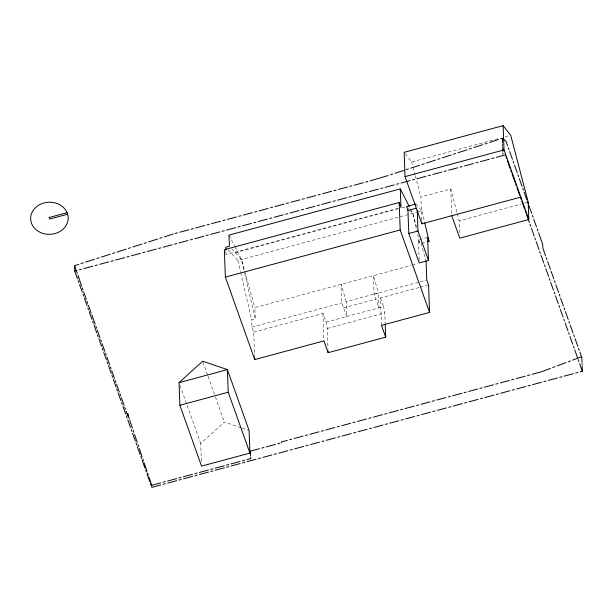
<?xml version="1.0" encoding="UTF-8"?>
<svg xmlns="http://www.w3.org/2000/svg" width="613" height="613" viewBox="0 0 613 613"><rect width="100%" height="100%" fill="white"/><g stroke="black" fill="none" stroke-linecap="round" stroke-linejoin="round"><path stroke-width="0.46" stroke-dasharray="3.06 2.3" d="M201.378 461.413L200.727 443.513L224.35 422.043L241.124 427.759M405.308 153.809L411.714 161.97L499.71 138.232M505.212 136.745L510.713 135.266M421.706 220.105L420.855 196.98L450.785 188.904L456.976 212.588M398.197 208.236L226.128 254.648L225.99 250.947M235.277 252.717L398.258 208.749M401.944 207.761L406.549 206.52M228.396 250.027L237.928 260.479L416.434 212.328M417.353 212.083L421.959 210.841L424.319 220.994M459.551 232.656L459.122 220.787L520.82 204.144M524.506 203.148L528.191 202.152M419.169 260.15L418.426 239.852L426.709 237.622M421.667 243.284L427.192 241.79M254.663 357.678L253.728 332.131L251.958 327.15L251.682 319.733L255.238 318.775L254.824 307.596L411.315 265.383M412.243 265.138L417.782 263.644M346.192 301.634L341.196 284.302L341.878 302.891L346.743 316.538L346.192 301.634L378.428 292.937L373.432 275.605L374.114 294.194L378.972 307.841L378.428 292.937M251.958 327.15L341.878 302.891M374.114 294.194L419.392 281.988M420.311 281.735L426.778 279.988M253.728 332.131L322.936 313.458L326.016 322.124L327.25 328.461L328.001 348.95M343.655 307.872L375.884 299.175M381.501 325.373L380.489 297.933L419.307 287.459M420.234 287.213L427.629 285.221M326.016 322.124L383.577 306.6L384.803 312.936L385.179 323.181M327.25 328.461L384.803 312.936M242.012 428.066L249.077 430.472M415.76 204.029L421.959 210.841M407.346 207.393L409.147 209.37M409.745 210.029L412.748 213.324L416.779 227.837M231.76 248.855L241.484 259.521L244.503 270.41M410.603 209.11L412.748 213.324L416.602 229.913M229.001 235.101L234.595 246.051M235.024 246.893L241.484 259.521L244.487 272.486M418.426 239.852L419.821 243.782L416.817 230.833M380.489 297.933L383.577 306.6M224.649 250.502L225.538 252.993M202.987 362.076L207.769 375.501M208.091 376.397L215.102 396.09M215.424 396.979L224.35 422.043M180 385.339L200.727 443.513M421.062 243.254L426.096 261.399M244.756 271.314L254.824 307.596M457.214 213.5L459.122 220.787M411.714 161.97L415.078 174.866M415.323 175.785L420.855 196.98M244.702 273.413L255.238 318.775M237.928 260.479L240.503 271.59M240.717 272.517L251.682 319.733M450.785 188.904L451.773 215.73M322.936 313.458L323.94 340.897"/><path stroke-width="0.92" d="M179.042 382.658L202.673 361.18L227.392 369.616L249.077 430.472L249.905 453.084L201.554 466.125L179.87 405.262L179.042 382.658L227.392 369.616L228.22 392.22L249.905 453.084M541.601 371.708L550.474 368.39M552.696 367.562L554.911 366.735M557.133 365.907L566.006 362.597M568.22 361.77L570.442 360.942M572.657 360.115L581.53 356.797L581.844 357.54M388.213 175.51L370.152 180.889M390.466 174.774L392.711 174.038M394.964 173.303L403.959 170.368M406.212 169.632L408.457 168.904M410.71 168.169L419.706 165.234M421.959 164.499L424.204 163.763M426.456 163.027L435.452 160.093M437.705 159.357L439.95 158.621M442.203 157.893L451.199 154.951M453.451 154.215L455.697 153.488M457.949 152.752L466.945 149.817M469.198 149.082L471.443 148.346M473.696 147.61L482.692 144.676M484.944 143.94L487.189 143.204M489.442 142.477L498.438 139.534M500.691 138.806L502.353 138.262L506.047 141.404L507.602 145.764M78.778 264.303L74.564 265.659L77.315 273.39M81.023 263.582L83.276 262.862M85.529 262.142L94.54 259.253M96.793 258.525L99.045 257.805M101.298 257.085L110.309 254.196M112.554 253.476L114.807 252.748M117.06 252.027L126.071 249.139M128.324 248.418L130.577 247.698M132.829 246.97L141.833 244.081M144.086 243.361L146.338 242.641M148.591 241.913L157.602 239.024M159.855 238.304L162.108 237.583M164.361 236.863L173.364 233.974M67.047 212.68L49.14 217.515L49.684 219.04L67.591 214.213M451.773 215.73L459.758 238.143L528.827 219.508L528.191 202.152L510.713 135.266L503.143 125.627L404.143 152.331L405.032 176.621L421.844 223.806L520.843 197.102M175.264 233.461L177.532 232.848M179.801 232.235L188.865 229.791M191.133 229.178L193.394 228.572M195.662 227.959L204.727 225.515M206.995 224.902L209.255 224.289M211.523 223.676L220.588 221.232M222.856 220.626L225.124 220.013M227.385 219.4L236.449 216.956M238.718 216.343L240.986 215.73M243.254 215.125L252.318 212.673M254.579 212.067L256.847 211.454M259.115 210.841L268.18 208.397M270.44 207.784L272.708 207.171M274.976 206.566L284.041 204.121M286.309 203.508L288.57 202.895M290.838 202.282L299.903 199.838M302.171 199.225L304.439 198.62M306.699 198.007L315.764 195.562M318.032 194.949L320.3 194.336M322.568 193.723L331.625 191.279M333.893 190.674L336.162 190.061M338.43 189.448L347.494 187.003M349.755 186.39L352.023 185.777M354.291 185.172L363.356 182.72M365.624 182.115L367.884 181.502M405.032 176.621L504.032 149.917L503.143 125.627M77.514 278.785L74.755 271.053L76.993 270.456M79.261 269.843L81.529 269.23M83.789 268.617L92.854 266.172M95.122 265.559L97.39 264.954M99.658 264.341L108.723 261.897M110.984 261.284L113.252 260.671M115.52 260.065L124.585 257.613M126.845 257.008L129.113 256.395M131.381 255.782L140.446 253.338M142.714 252.725L144.974 252.112M147.243 251.506L156.307 249.062M158.575 248.449L160.844 247.836M163.104 247.223L172.169 244.779M174.437 244.166L176.705 243.56M178.965 242.947L188.03 240.503M190.298 239.89L192.566 239.277M194.834 238.664L203.899 236.22M206.16 235.614L208.428 235.001M210.696 234.388L219.761 231.944M222.029 231.331L224.289 230.718M226.557 230.113L235.622 227.661M237.89 227.055L240.15 226.442M242.419 225.829L251.483 223.385M253.751 222.772L256.019 222.159M258.28 221.554L267.345 219.109M269.613 218.496L271.881 217.883M274.149 217.27L283.214 214.826M285.474 214.213L287.742 213.608M290.01 212.995L299.075 210.55M301.335 209.937L303.604 209.324M305.872 208.711L314.936 206.267M317.205 205.661L319.465 205.049M321.733 204.436L330.798 201.991M333.066 201.378L335.334 200.765M337.594 200.16L346.659 197.708M348.927 197.102L351.195 196.489M353.463 195.876L362.521 193.432M364.789 192.819L367.057 192.214M369.325 191.601L378.39 189.156M380.65 188.543L382.918 187.93M385.186 187.317L394.251 184.873M396.519 184.26L398.779 183.655M401.048 183.042L410.112 180.597M412.38 179.984L414.649 179.371M416.909 178.758L425.974 176.314M428.242 175.709L430.51 175.096M432.77 174.483L441.835 172.038M444.103 171.425L446.371 170.812M448.639 170.207L457.704 167.763M459.965 167.15L462.233 166.537M464.501 165.924L473.565 163.479M475.834 162.866L478.094 162.261M480.362 161.648L489.427 159.204M491.695 158.591L493.955 157.978M496.224 157.365L505.288 154.92M409.308 206.589L400.274 188.896L229.001 235.101L229.408 246.28L225.86 247.238L225.959 250.02M400.274 188.896L400.956 207.493L399.178 202.512L224.358 249.675L225.362 277.114L254.732 359.57L323.94 340.897L328.131 352.682L385.692 337.15L385.217 324.108M427.192 241.79L429.031 241.3L427.636 237.369L428.479 260.433L419.269 262.916L408.794 233.499L407.944 210.443L406.549 206.52L415.76 204.029M407.944 210.443L416.235 208.205M225.362 277.114L400.189 229.952L399.178 202.512M408.794 233.499L418.005 231.017L417.254 210.726M426.096 261.399L426.778 279.988L428.556 284.968L429.56 312.408L381.501 325.373L385.692 337.15M179.87 405.262L228.22 392.22M287.244 440.379L281.413 441.95L281.436 442.762M289.512 439.766L291.773 439.153M294.041 438.54L303.106 436.096M305.374 435.483L307.642 434.878M309.902 434.265L318.967 431.82M321.235 431.207L323.503 430.594M325.764 429.981L334.828 427.537M337.096 426.932L339.364 426.319M341.633 425.706L350.697 423.261M352.958 422.648L355.226 422.035M357.494 421.43L366.559 418.978M368.827 418.373L371.087 417.76M373.355 417.147L382.42 414.702M384.688 414.089L386.949 413.484M389.217 412.871L398.281 410.426M400.55 409.813L402.818 409.2M405.078 408.587L414.143 406.143M416.411 405.53L418.679 404.925M420.947 404.312L430.012 401.867M432.272 401.254L434.54 400.641M436.808 400.028L445.873 397.584M448.134 396.979L450.402 396.366M452.67 395.753L461.735 393.308M464.003 392.695L466.263 392.082M468.531 391.477L477.596 389.033M479.864 388.42L482.132 387.807M484.393 387.194L493.457 384.749M495.725 384.136L497.994 383.531M500.262 382.918L509.319 380.474M511.587 379.861L513.855 379.248M516.123 378.635L525.188 376.19M527.448 375.577L529.716 374.972M531.984 374.359L541.049 371.915M259.521 448.678L250.456 451.122L250.64 456.026M261.789 448.065L264.057 447.452M266.318 446.846L275.383 444.402M277.651 443.789L279.919 443.176M160.882 484.929L151.817 487.373L151.74 485.297L160.805 482.852M163.073 482.247L165.341 481.634M167.61 481.021L176.667 478.577M178.935 477.964L181.203 477.351M183.471 476.745L192.536 474.301M194.796 473.688L197.064 473.075M199.332 472.462L208.397 470.018M210.665 469.405L212.926 468.799M215.194 468.186L224.258 465.742M226.526 465.129L228.795 464.516M231.055 463.903L240.12 461.459M242.388 460.846L244.656 460.24M246.916 459.627L250.732 458.601M163.15 484.324L165.418 483.711M167.678 483.098L176.743 480.653M179.011 480.04L181.279 479.427M183.548 478.822L192.612 476.378M194.873 475.765L197.141 475.152M199.409 474.539L208.474 472.094M210.742 471.481L213.002 470.876M215.27 470.263L224.335 467.819M226.603 467.206L228.864 466.593M231.132 465.98L240.196 463.535M242.464 462.922L244.733 462.317M246.993 461.704L256.058 459.26M258.326 458.647L260.594 458.034M262.862 457.421L271.927 454.976M274.187 454.371L276.455 453.758M278.723 453.145L287.788 450.701M290.049 450.088L292.317 449.475M294.585 448.869L303.65 446.425M305.918 445.812L308.178 445.199M310.446 444.586L319.511 442.142M321.779 441.529L324.047 440.923M326.308 440.31L335.372 437.866M337.64 437.253L339.909 436.64M342.169 436.027L351.234 433.583M353.502 432.97L355.77 432.364M358.038 431.751L367.103 429.307M369.363 428.694L371.631 428.081M373.899 427.476L382.964 425.024M385.232 424.418L387.493 423.805M389.761 423.192L398.825 420.748M401.094 420.135L403.354 419.522M405.622 418.917L414.687 416.472M416.955 415.859L419.223 415.246M421.483 414.633L430.548 412.189M432.816 411.576L435.084 410.971M437.353 410.358L446.417 407.913M448.678 407.3L450.946 406.687M453.214 406.074L462.279 403.63M464.539 403.025L466.807 402.412M469.075 401.799L478.14 399.354M480.408 398.741L482.669 398.128M484.937 397.523L494.001 395.071M496.269 394.465L498.538 393.853M500.798 393.24L509.863 390.795M512.131 390.182L514.399 389.569M516.659 388.964L525.724 386.519M527.992 385.906L530.26 385.293M532.528 384.68L541.593 382.236M543.854 381.623L546.122 381.018M548.39 380.405L557.455 377.96M559.723 377.347L561.983 376.734M564.251 376.121L573.316 373.677M575.584 373.072L577.844 372.459M580.113 371.846L582.35 371.24L582.174 366.336M508.292 147.695L508.974 149.626M509.664 151.557L512.422 159.288M513.104 161.219L513.794 163.15M514.483 165.089L517.234 172.812M517.924 174.743L518.613 176.682M519.303 178.613L522.054 186.344M522.743 188.275L523.433 190.206M524.123 192.137L526.874 199.869M527.563 201.8L528.253 203.731M528.942 205.661L531.693 213.393M532.383 215.324L533.072 217.255M533.754 219.186L536.513 226.917M537.203 228.848L537.885 230.787M538.574 232.718L542.727 244.372L542.865 248.112L545.616 255.836M546.306 257.766L546.995 259.705M547.685 261.636L550.436 269.368M551.125 271.298L553.754 278.815M554.443 280.746L555.133 282.685M555.815 284.616L558.573 292.34M559.263 294.278L559.945 296.209M560.634 298.14L563.393 305.872M564.075 307.803L564.765 309.734M565.454 311.665L568.205 319.396M568.895 321.327L569.584 323.258M570.274 325.189L573.025 332.92M573.714 334.851L574.404 336.782M575.094 338.721L577.844 346.445M578.534 348.383L579.224 350.314M579.913 352.245L581.53 356.797M504.032 149.917L528.827 219.508M505.947 156.759L506.629 158.69M507.319 160.621L510.077 168.353M510.759 170.284L511.449 172.215M512.139 174.153L514.889 181.877M515.579 183.808L516.269 185.747M516.958 187.678L519.709 195.401M520.399 197.34L521.088 199.271M521.778 201.202L524.529 208.933M525.218 210.864L525.908 212.795M526.598 214.726L529.348 222.458M530.038 224.389L530.728 226.32M531.41 228.251L534.168 235.982M534.858 237.913L535.54 239.844M536.229 241.783L538.988 249.506M539.67 251.445L540.36 253.376M541.049 255.307L543.8 263.038M544.49 264.969L545.179 266.9M545.869 268.831L548.62 276.563M549.309 278.494L549.999 280.425M550.689 282.355L553.439 290.087M554.129 292.018L554.819 293.949M555.508 295.887L558.259 303.611M558.949 305.542L559.638 307.481M560.32 309.412L563.079 317.136M563.768 319.074L564.45 321.005M565.14 322.936L567.899 330.668M568.58 332.598L569.27 334.529M569.96 336.46L572.711 344.192M573.4 346.123L574.09 348.054M574.779 349.985L577.53 357.716M578.22 359.647L578.91 361.578M579.599 363.517L582.35 371.24M418.005 231.017L428.479 260.433M400.189 229.952L429.56 312.408M78.004 275.321L78.694 277.252M81.537 285.995L78.755 277.436M82.226 287.926L82.916 289.865M83.606 291.796L86.356 299.519M87.046 301.458L87.736 303.389M88.425 305.32L91.176 313.051M91.866 314.982L95.199 324.346M95.889 326.277L96.578 328.208M97.268 330.139L100.019 337.87M100.708 339.801L101.398 341.732M102.087 343.663L104.838 351.395M105.528 353.326L106.218 355.256M106.9 357.195L109.658 364.919M110.348 366.858L111.03 368.788M111.719 370.719L114.478 378.451M115.16 380.382L115.849 382.313M116.539 384.244L119.29 391.975M119.979 393.906L120.669 395.837M121.359 397.768L124.11 405.5M124.799 407.43L125.489 409.361M126.178 411.3L127.872 416.058L127.78 413.576L129.228 418.748M78.203 280.716L78.885 282.647M79.575 284.585L82.334 292.309M83.016 294.24L83.705 296.179M84.395 298.11L87.146 305.841M87.835 307.772L88.525 309.703M89.214 311.634L91.965 319.365M92.655 321.296L93.345 323.227M94.034 325.158L96.785 332.89M97.475 334.821L98.164 336.752M98.854 338.683L101.605 346.414M102.294 348.345L102.984 350.284M103.666 352.214L106.424 359.938M107.114 361.877L107.796 363.808M108.486 365.739L111.244 373.47M111.926 375.401L112.616 377.332M113.305 379.263L116.056 386.995M116.746 388.926L117.435 390.856M118.125 392.787L120.876 400.519M121.566 402.45L122.255 404.381M122.945 406.319L125.696 414.043M126.385 415.974L127.075 417.913M127.765 419.844L130.515 427.567M131.205 429.506L131.895 431.437M132.577 433.368L135.335 441.099M136.025 443.03L136.707 444.961M137.396 446.892L140.155 454.624M140.837 456.555L141.526 458.486M142.216 460.417L144.967 468.148M145.656 470.079L146.346 472.01M147.036 473.949L149.787 481.672M150.476 483.611L151.166 485.542M129.68 420.081L132.439 428.234M133.128 430.272L133.818 432.311M134.508 434.349L137.266 442.502M137.956 444.54L138.645 446.578M139.335 448.616L142.086 456.769M142.775 458.808L143.465 460.846M144.155 462.884L146.913 471.037M147.603 473.075L148.292 475.113M148.982 477.152L151.74 485.297M424.748 222.841L429.031 241.3M581.852 357.754L582.036 362.658M582.082 363.884L582.128 365.11M502.353 138.262L502.53 143.166M502.576 144.392L502.622 145.618M502.668 146.844L502.852 151.748M502.89 152.974L502.936 154.2M421.775 221.952L421.844 223.806M328.07 350.812L328.131 352.682M254.663 357.678L254.732 359.57M250.686 457.252L250.725 458.478M74.579 266.149L74.755 271.053M67.376 213.431L66.51 211.477A18.773 16.061 -2.1 0 0 35.163 207.96A18.773 16.061 -2.1 0 0 44.366 233.798A18.773 16.061 -2.1 0 0 67.936 215.469L67.376 213.431"/></g></svg>
